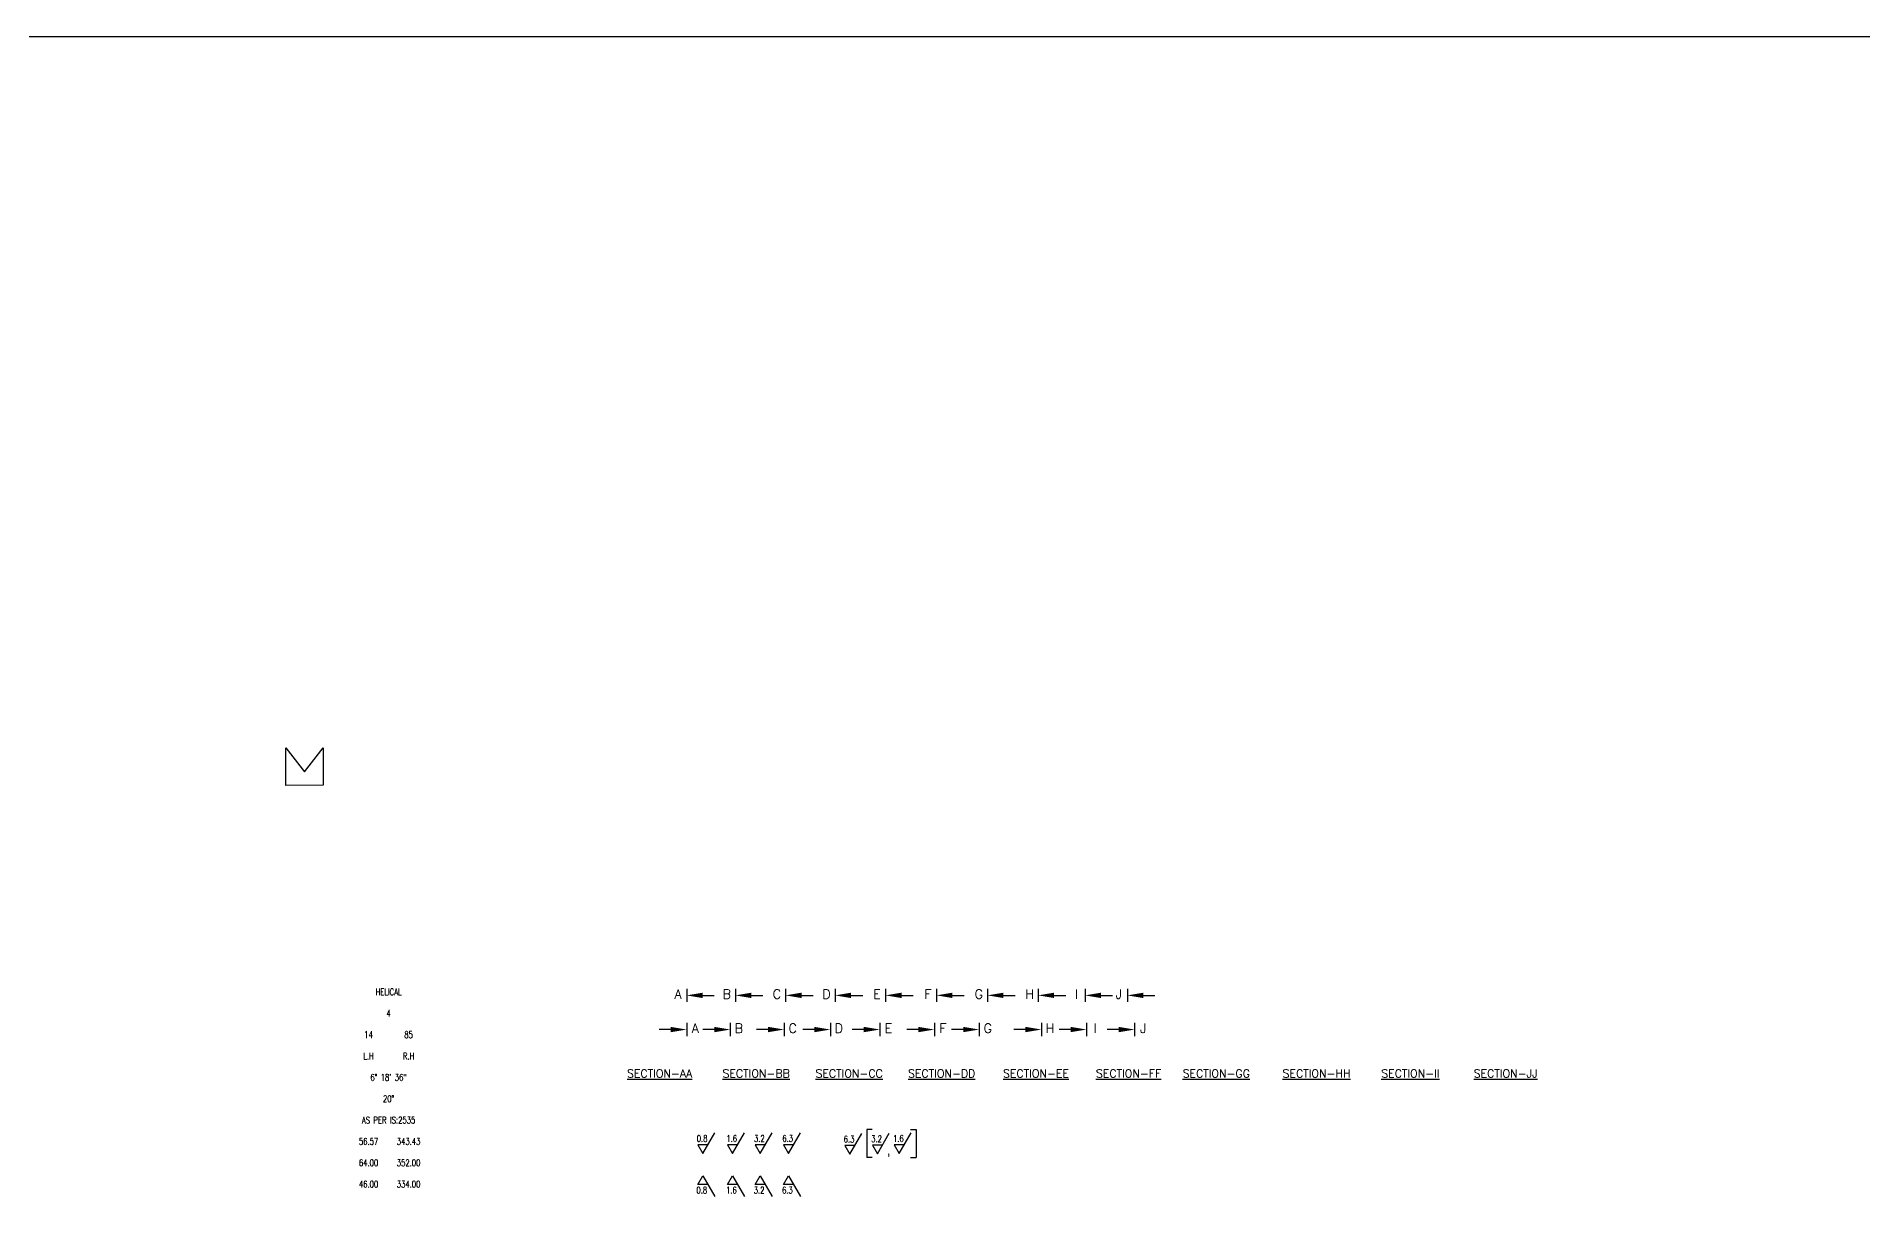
# Model space of a CAD drawing. Extents: x -2528 to 6089, y -2362 to 1067.
# Drawn here: x -293 to 391, y -1689 to -1255 of the extents above; entities that cross this region are included whole.
import ezdxf
from ezdxf.enums import TextEntityAlignment as Align

# ---------------------------------------------------------------- set-up
doc = ezdxf.new("R2010")
doc.units = 0
doc.header["$LTSCALE"] = 16
doc.header["$MEASUREMENT"] = 0
doc.layers.get('0').update_dxf_attribs({"linetype": 'CONTINUOUS'})
doc.layers.add('DIM', color=2, linetype='CONTINUOUS')
doc.layers.add('TEXT', color=4, linetype='CONTINUOUS')
doc.styles.add('ROMANS', font='ROMANS.shx', dxfattribs={"width": 0.75, "height": 2.5})
doc.styles.add('ROMANT', font='ROMANT.shx', dxfattribs={"width": 0.75, "height": 2.75})

# ---------------------------------------------------------------- blocks, each defined once
blk = doc.blocks.new('SAR_L_A')
at = {"layer": 'DIM', "color": 7}
blk.add_line((6, 0), (10.34, 0), dxfattribs=at)
blk.add_solid([(6, -1), (6, 1), (0, 0)], dxfattribs=at)
at = {"layer": 'TEXT', "color": 7}
blk.add_line((0, 2.47), (0, -2.47), dxfattribs=at)
at = {"layer": 'TEXT', "color": 7, "style": 'ROMANT'}
blk.add_text('A', height=3.5, dxfattribs=at).set_placement((-3.22, -1.26), align=Align.CENTER)
blk = doc.blocks.new('SAR_L_B')
at = {"layer": 'DIM', "color": 7}
blk.add_line((6, 0), (10.34, 0), dxfattribs=at)
blk.add_solid([(6, -1), (6, 1), (0, 0)], dxfattribs=at)
at = {"layer": 'TEXT', "color": 7}
blk.add_line((0, 2.47), (0, -2.47), dxfattribs=at)
at = {"layer": 'TEXT', "color": 7, "style": 'ROMANT'}
blk.add_text('B', height=3.5, dxfattribs=at).set_placement((-3.22, -1.26), align=Align.CENTER)
blk = doc.blocks.new('SAR_L_C')
at = {"layer": 'DIM', "color": 7}
blk.add_line((6, 0), (10.34, 0), dxfattribs=at)
blk.add_solid([(6, -1), (6, 1), (0, 0)], dxfattribs=at)
at = {"layer": 'TEXT', "color": 7}
blk.add_line((0, 2.47), (0, -2.47), dxfattribs=at)
at = {"layer": 'TEXT', "color": 7, "style": 'ROMANT'}
blk.add_text('C', height=3.5, dxfattribs=at).set_placement((-3.22, -1.26), align=Align.CENTER)
blk = doc.blocks.new('SAR_L_D')
at = {"layer": 'DIM', "color": 7}
blk.add_line((6, 0), (10.34, 0), dxfattribs=at)
blk.add_solid([(6, -1), (6, 1), (0, 0)], dxfattribs=at)
at = {"layer": 'TEXT', "color": 7}
blk.add_line((0, 2.47), (0, -2.47), dxfattribs=at)
at = {"layer": 'TEXT', "color": 7, "style": 'ROMANT'}
blk.add_text('D', height=3.5, dxfattribs=at).set_placement((-3.22, -1.26), align=Align.CENTER)
blk = doc.blocks.new('SAR_L_E')
at = {"layer": 'DIM', "color": 7}
blk.add_line((6, 0), (10.34, 0), dxfattribs=at)
blk.add_solid([(6, -1), (6, 1), (0, 0)], dxfattribs=at)
at = {"layer": 'TEXT', "color": 7}
blk.add_line((0, 2.47), (0, -2.47), dxfattribs=at)
at = {"layer": 'TEXT', "color": 7, "style": 'ROMANT'}
blk.add_text('E', height=3.5, dxfattribs=at).set_placement((-3.22, -1.26), align=Align.CENTER)
blk = doc.blocks.new('SAR_L_F')
at = {"layer": 'DIM', "color": 7}
blk.add_line((6, 0), (10.34, 0), dxfattribs=at)
blk.add_solid([(6, -1), (6, 1), (0, 0)], dxfattribs=at)
at = {"layer": 'TEXT', "color": 7}
blk.add_line((0, 2.47), (0, -2.47), dxfattribs=at)
at = {"layer": 'TEXT', "color": 7, "style": 'ROMANT'}
blk.add_text('F', height=3.5, dxfattribs=at).set_placement((-3.22, -1.26), align=Align.CENTER)
blk = doc.blocks.new('SAR_L_G')
at = {"layer": 'DIM', "color": 7}
blk.add_line((6, 0), (10.34, 0), dxfattribs=at)
blk.add_solid([(6, -1), (6, 1), (0, 0)], dxfattribs=at)
at = {"layer": 'TEXT', "color": 7}
blk.add_line((0, 2.47), (0, -2.47), dxfattribs=at)
at = {"layer": 'TEXT', "color": 7, "style": 'ROMANT'}
blk.add_text('G', height=3.5, dxfattribs=at).set_placement((-3.22, -1.26), align=Align.CENTER)
blk = doc.blocks.new('SAR_L_H')
at = {"layer": 'DIM', "color": 7}
blk.add_line((6, 0), (10.34, 0), dxfattribs=at)
blk.add_solid([(6, -1), (6, 1), (0, 0)], dxfattribs=at)
at = {"layer": 'TEXT', "color": 7}
blk.add_line((0, 2.47), (0, -2.47), dxfattribs=at)
at = {"layer": 'TEXT', "color": 7, "style": 'ROMANT'}
blk.add_text('H', height=3.5, dxfattribs=at).set_placement((-3.22, -1.26), align=Align.CENTER)
blk = doc.blocks.new('SAR_L_I')
at = {"layer": 'DIM', "color": 7}
blk.add_line((6, 0), (10.34, 0), dxfattribs=at)
blk.add_solid([(6, -1), (6, 1), (0, 0)], dxfattribs=at)
at = {"layer": 'TEXT', "color": 7}
blk.add_line((0, 2.47), (0, -2.47), dxfattribs=at)
at = {"layer": 'TEXT', "color": 7, "style": 'ROMANT'}
blk.add_text('I', height=3.5, dxfattribs=at).set_placement((-3.22, -1.26), align=Align.CENTER)
blk = doc.blocks.new('SAR_L_J')
at = {"layer": 'DIM', "color": 7}
blk.add_line((6, 0), (10.34, 0), dxfattribs=at)
blk.add_solid([(6, -1), (6, 1), (0, 0)], dxfattribs=at)
at = {"layer": 'TEXT', "color": 7}
blk.add_line((0, 2.47), (0, -2.47), dxfattribs=at)
at = {"layer": 'TEXT', "color": 7, "style": 'ROMANT'}
blk.add_text('J', height=3.5, dxfattribs=at).set_placement((-3.22, -1.26), align=Align.CENTER)
blk = doc.blocks.new('SAR_R_A')
at = {"layer": 'DIM', "color": 7}
blk.add_line((-6, 0), (-10.34, 0), dxfattribs=at)
blk.add_solid([(-6, -1), (-6, 1), (0, 0)], dxfattribs=at)
at = {"layer": 'TEXT', "color": 7}
blk.add_line((0, 2.47), (0, -2.47), dxfattribs=at)
at = {"layer": 'TEXT', "color": 7, "style": 'ROMANT'}
blk.add_text('A', height=3.5, dxfattribs=at).set_placement((3.22, -1.26), align=Align.CENTER)
blk = doc.blocks.new('SAR_R_B')
at = {"layer": 'DIM', "color": 7}
blk.add_line((-6, 0), (-10.34, 0), dxfattribs=at)
blk.add_solid([(-6, -1), (-6, 1), (0, 0)], dxfattribs=at)
at = {"layer": 'TEXT', "color": 7}
blk.add_line((0, 2.47), (0, -2.47), dxfattribs=at)
at = {"layer": 'TEXT', "color": 7, "style": 'ROMANT'}
blk.add_text('B', height=3.5, dxfattribs=at).set_placement((3.22, -1.26), align=Align.CENTER)
blk = doc.blocks.new('SAR_R_C')
at = {"layer": 'DIM', "color": 7}
blk.add_line((-6, 0), (-10.34, 0), dxfattribs=at)
blk.add_solid([(-6, -1), (-6, 1), (0, 0)], dxfattribs=at)
at = {"layer": 'TEXT', "color": 7}
blk.add_line((0, 2.47), (0, -2.47), dxfattribs=at)
at = {"layer": 'TEXT', "color": 7, "style": 'ROMANT'}
blk.add_text('C', height=3.5, dxfattribs=at).set_placement((3.22, -1.26), align=Align.CENTER)
blk = doc.blocks.new('SAR_R_D')
at = {"layer": 'DIM', "color": 7}
blk.add_line((-6, 0), (-10.34, 0), dxfattribs=at)
blk.add_solid([(-6, -1), (-6, 1), (0, 0)], dxfattribs=at)
at = {"layer": 'TEXT', "color": 7}
blk.add_line((0, 2.47), (0, -2.47), dxfattribs=at)
at = {"layer": 'TEXT', "color": 7, "style": 'ROMANT'}
blk.add_text('D', height=3.5, dxfattribs=at).set_placement((3.22, -1.26), align=Align.CENTER)
blk = doc.blocks.new('SAR_R_E')
at = {"layer": 'DIM', "color": 7}
blk.add_line((-6, 0), (-10.34, 0), dxfattribs=at)
blk.add_solid([(-6, -1), (-6, 1), (0, 0)], dxfattribs=at)
at = {"layer": 'TEXT', "color": 7}
blk.add_line((0, 2.47), (0, -2.47), dxfattribs=at)
at = {"layer": 'TEXT', "color": 7, "style": 'ROMANT'}
blk.add_text('E', height=3.5, dxfattribs=at).set_placement((3.22, -1.26), align=Align.CENTER)
blk = doc.blocks.new('SAR_R_F')
at = {"layer": 'DIM', "color": 7}
blk.add_line((-6, 0), (-10.34, 0), dxfattribs=at)
blk.add_solid([(-6, -1), (-6, 1), (0, 0)], dxfattribs=at)
at = {"layer": 'TEXT', "color": 7}
blk.add_line((0, 2.47), (0, -2.47), dxfattribs=at)
at = {"layer": 'TEXT', "color": 7, "style": 'ROMANT'}
blk.add_text('F', height=3.5, dxfattribs=at).set_placement((3.22, -1.26), align=Align.CENTER)
blk = doc.blocks.new('SAR_R_G')
at = {"layer": 'DIM', "color": 7}
blk.add_line((-6, 0), (-10.34, 0), dxfattribs=at)
blk.add_solid([(-6, -1), (-6, 1), (0, 0)], dxfattribs=at)
at = {"layer": 'TEXT', "color": 7}
blk.add_line((0, 2.47), (0, -2.47), dxfattribs=at)
at = {"layer": 'TEXT', "color": 7, "style": 'ROMANT'}
blk.add_text('G', height=3.5, dxfattribs=at).set_placement((3.22, -1.26), align=Align.CENTER)
blk = doc.blocks.new('SAR_R_H')
at = {"layer": 'DIM', "color": 7}
blk.add_line((-6, 0), (-10.34, 0), dxfattribs=at)
blk.add_solid([(-6, -1), (-6, 1), (0, 0)], dxfattribs=at)
at = {"layer": 'TEXT', "color": 7}
blk.add_line((0, 2.47), (0, -2.47), dxfattribs=at)
at = {"layer": 'TEXT', "color": 7, "style": 'ROMANT'}
blk.add_text('H', height=3.5, dxfattribs=at).set_placement((3.22, -1.26), align=Align.CENTER)
blk = doc.blocks.new('SAR_R_I')
at = {"layer": 'DIM', "color": 7}
blk.add_line((-6, 0), (-10.34, 0), dxfattribs=at)
blk.add_solid([(-6, -1), (-6, 1), (0, 0)], dxfattribs=at)
at = {"layer": 'TEXT', "color": 7}
blk.add_line((0, 2.47), (0, -2.47), dxfattribs=at)
at = {"layer": 'TEXT', "color": 7, "style": 'ROMANT'}
blk.add_text('I', height=3.5, dxfattribs=at).set_placement((3.22, -1.26), align=Align.CENTER)
blk = doc.blocks.new('SAR_R_J')
at = {"layer": 'DIM', "color": 7}
blk.add_line((-6, 0), (-10.34, 0), dxfattribs=at)
blk.add_solid([(-6, -1), (-6, 1), (0, 0)], dxfattribs=at)
at = {"layer": 'TEXT', "color": 7}
blk.add_line((0, 2.47), (0, -2.47), dxfattribs=at)
at = {"layer": 'TEXT', "color": 7, "style": 'ROMANT'}
blk.add_text('J', height=3.5, dxfattribs=at).set_placement((3.22, -1.26), align=Align.CENTER)
blk = doc.blocks.new('8delA')
at = {"color": 2}
for p, q in [((0, 0), (4.45, 7.71)), ((-1.87, 3.25), (0, 0)), ((1.87, 3.25), (-1.87, 3.25))]:
    blk.add_line(p, q, dxfattribs=at)
at = {"color": 3, "style": 'ROMANS', "width": 0.75}
blk.add_text('0.8', height=2.5, dxfattribs=at).set_placement((-2.34, 4.35))
blk = doc.blocks.new('16delA')
at = {"color": 2}
for p, q in [((0, 0), (4.45, 7.71)), ((-1.87, 3.25), (0, 0)), ((1.87, 3.25), (-1.87, 3.25))]:
    blk.add_line(p, q, dxfattribs=at)
at = {"color": 3, "style": 'ROMANS', "width": 0.75}
blk.add_text('1.6', height=2.5, dxfattribs=at).set_placement((-2.34, 4.35))
blk = doc.blocks.new('32delA')
at = {"color": 2}
for p, q in [((0, 0), (4.45, 7.71)), ((-1.87, 3.25), (0, 0)), ((1.87, 3.25), (-1.87, 3.25))]:
    blk.add_line(p, q, dxfattribs=at)
at = {"color": 3, "style": 'ROMANS', "width": 0.75}
blk.add_text('3.2', height=2.5, dxfattribs=at).set_placement((-2.34, 4.35))
blk = doc.blocks.new('63delA')
at = {"color": 2}
for p, q in [((0, 0), (4.45, 7.71)), ((-1.87, 3.25), (0, 0)), ((1.87, 3.25), (-1.87, 3.25))]:
    blk.add_line(p, q, dxfattribs=at)
at = {"color": 3, "style": 'ROMANS', "width": 0.75}
blk.add_text('6.3', height=2.5, dxfattribs=at).set_placement((-2.34, 4.35))
blk = doc.blocks.new('8delB')
at = {"color": 2}
for p, q in [((-1.87, -3.25), (0, 0)), ((0, 0), (4.45, -7.71)), ((1.87, -3.25), (-1.87, -3.25))]:
    blk.add_line(p, q, dxfattribs=at)
at = {"color": 3, "style": 'ROMANS', "width": 0.75}
blk.add_text('0.8', height=2.5, dxfattribs=at).set_placement((-2.45, -6.59))
blk = doc.blocks.new('16delB')
at = {"color": 2}
for p, q in [((-1.87, -3.25), (0, 0)), ((0, 0), (4.45, -7.71)), ((1.87, -3.25), (-1.87, -3.25))]:
    blk.add_line(p, q, dxfattribs=at)
at = {"color": 3, "style": 'ROMANS', "width": 0.75}
blk.add_text('1.6', height=2.5, dxfattribs=at).set_placement((-2.45, -6.59))
blk = doc.blocks.new('32delB')
at = {"color": 2}
for p, q in [((-1.87, -3.25), (0, 0)), ((0, 0), (4.45, -7.71)), ((1.87, -3.25), (-1.87, -3.25))]:
    blk.add_line(p, q, dxfattribs=at)
at = {"color": 3, "style": 'ROMANS', "width": 0.75}
blk.add_text('3.2', height=2.5, dxfattribs=at).set_placement((-2.45, -6.59))
blk = doc.blocks.new('63delB')
at = {"color": 2}
for p, q in [((-1.87, -3.25), (0, 0)), ((0, 0), (4.45, -7.71)), ((1.87, -3.25), (-1.87, -3.25))]:
    blk.add_line(p, q, dxfattribs=at)
at = {"color": 3, "style": 'ROMANS', "width": 0.75}
blk.add_text('6.3', height=2.5, dxfattribs=at).set_placement((-2.45, -6.59))
blk = doc.blocks.new('commondel')
at = {"color": 2}
for p, q in [((8.33, 9.25), (6.31, 9.25)), ((6.31, 9.25), (6.31, -1.25)), ((22.78, 9.25), (24.8, 9.25)), ((24.8, 9.25), (24.8, -1.25)), ((8.33, -1.25), (6.31, -1.25)), ((22.78, -1.25), (24.8, -1.25))]:
    blk.add_line(p, q, dxfattribs=at)
at = {"color": 0}
for name, p in [('63delA', (0, 0)), ('32delA', (10.34, 0.12)), ('16delA', (18.53, 0.24))]:
    blk.add_blockref(name, p, dxfattribs=at)
at = {"color": 3, "style": 'ROMANS', "width": 0.75}
blk.add_text(',', height=2.5, dxfattribs=at).set_placement((14.16, -0.18))
blk = doc.blocks.new('SEC_A')
at = {"layer": 'DIM', "color": 7, "style": 'ROMANT'}
blk.add_text('%%USECTION-AA', height=3, dxfattribs=at).set_placement((0, 0), align=Align.MIDDLE)
blk = doc.blocks.new('SEC_B')
at = {"layer": 'DIM', "color": 7, "style": 'ROMANT'}
blk.add_text('%%USECTION-BB', height=3, dxfattribs=at).set_placement((0, 0), align=Align.MIDDLE)
blk = doc.blocks.new('SEC_C')
at = {"layer": 'DIM', "color": 7, "style": 'ROMANT'}
blk.add_text('%%USECTION-CC', height=3, dxfattribs=at).set_placement((0, 0), align=Align.MIDDLE)
blk = doc.blocks.new('SEC_D')
at = {"layer": 'DIM', "color": 7, "style": 'ROMANT'}
blk.add_text('%%USECTION-DD', height=3, dxfattribs=at).set_placement((0, 0), align=Align.MIDDLE)
blk = doc.blocks.new('SEC_E')
at = {"layer": 'DIM', "color": 7, "style": 'ROMANT'}
blk.add_text('%%USECTION-EE', height=3, dxfattribs=at).set_placement((0, 0), align=Align.MIDDLE)
blk = doc.blocks.new('SEC_F')
at = {"layer": 'DIM', "color": 7, "style": 'ROMANT'}
blk.add_text('%%USECTION-FF', height=3, dxfattribs=at).set_placement((0, 0), align=Align.MIDDLE)
blk = doc.blocks.new('SEC_G')
at = {"layer": 'DIM', "color": 7, "style": 'ROMANT'}
blk.add_text('%%USECTION-GG', height=3, dxfattribs=at).set_placement((0, 0), align=Align.MIDDLE)
blk = doc.blocks.new('SEC_H')
at = {"layer": 'DIM', "color": 7, "style": 'ROMANT'}
blk.add_text('%%USECTION-HH', height=3, dxfattribs=at).set_placement((0, 0), align=Align.MIDDLE)
blk = doc.blocks.new('SEC_I')
at = {"layer": 'DIM', "color": 7, "style": 'ROMANT'}
blk.add_text('%%USECTION-II', height=3, dxfattribs=at).set_placement((0, 0), align=Align.MIDDLE)
blk = doc.blocks.new('SEC_J')
at = {"layer": 'DIM', "color": 7, "style": 'ROMANT'}
blk.add_text('%%USECTION-JJ', height=3, dxfattribs=at).set_placement((0, 0), align=Align.MIDDLE)
blk = doc.blocks.new('testblock', base_point=(10, 10))
at = {"color": 3}
for p, q in [((0, 0), (0, 14.11)), ((0, 14.11), (7, 5.14)), ((7, 5.14), (14.01, 14.11)), ((14.01, 14.11), (14.01, 0.22)), ((14.01, 0.22), (0, 0))]:
    blk.add_line(p, q, dxfattribs=at)

msp = doc.modelspace()

# ---------------------------------------------------------------- linework, layer by layer
at = {"color": 0}
msp.add_line((-1540.0155704, -1254.5049218), (4497.5593251, -1254.5049218), dxfattribs=at)

# ---------------------------------------------------------------- block references
for name, p in [('testblock', (-189.5861385, -1525.1472415)), ('SAR_L_A', (-49.3674623, -1613.7360252)), ('SAR_L_B', (-31.1263777, -1613.7360252)), ('SAR_L_C', (-12.3291788, -1613.7360252)), ('SAR_L_D', (6.2636888, -1613.7360252)), ('SAR_L_E', (25.1630382, -1613.7360252)), ('SAR_L_F', (44.2667039, -1613.7360252)), ('SAR_L_G', (63.3703695, -1613.7360252)), ('SAR_L_H', (82.3718847, -1613.7360252)), ('SAR_L_I', (99.9431862, -1613.7360252)), ('SAR_L_J', (115.802872, -1613.7360252)), ('SAR_R_A', (-49.3674623, -1626.5325535)), ('SAR_R_B', (-33.0081275, -1626.5325535)), ('SAR_R_C', (-12.8419226, -1626.5325535)), ('SAR_R_D', (4.4778197, -1626.5325535)), ('SAR_R_E', (22.9978176, -1626.5325535)), ('SAR_R_F', (43.4726993, -1626.5325535)), ('SAR_R_G', (60.2750445, -1626.5325535)), ('SAR_R_H', (83.6308105, -1626.5325535)), ('SAR_R_I', (100.5371263, -1626.5325535)), ('SAR_R_J', (118.542668, -1626.5325535)), ('SEC_A', (-59.5062725, -1642.9949281)), ('SEC_B', (-23.3291097, -1642.9949281)), ('SEC_C', (11.5265058, -1642.9949281)), ('SEC_D', (46.2169242, -1642.9949281)), ('SEC_E', (81.5681162, -1642.9949281)), ('SEC_F', (116.2585493, -1642.9949281)), ('SEC_G', (149.1318438, -1642.9949281)), ('SEC_H', (186.7336259, -1642.9949281)), ('SEC_I', (221.9196355, -1642.9949281)), ('SEC_J', (257.601207, -1642.9949281)), ('8delA', (-43.2592996, -1672.9467986)), ('16delA', (-32.159981, -1672.9467986)), ('32delA', (-21.7897712, -1672.9467986)), ('63delA', (-11.1788342, -1672.9467986)), ('commondel', (11.7927163, -1673.1845105)), ('8delB', (-43.2592996, -1681.3663071)), ('16delB', (-32.159981, -1681.3663071)), ('32delB', (-21.7897712, -1681.3663071)), ('63delB', (-11.1788342, -1681.3663071))]:
    msp.add_blockref(name, p, dxfattribs=at)

# ---------------------------------------------------------------- texts
at = {"color": 3, "style": 'ROMANS', "width": 0.75}
for s, p in [('HELICAL', (-161.1047733, -1612.4548544)), ('4', (-161.1047733, -1620.4548544)), ('14', (-168.6047733, -1628.4548544)), ('85', (-153.6047733, -1628.4548544)), ('L.H', (-168.6047733, -1636.4548544)), ('R.H', (-153.6047733, -1636.4548544)), ('6%%d 18\' 36"', (-161.1047733, -1644.4548544)), ('20%%D', (-161.1047733, -1652.4548544)), ('AS PER IS:2535', (-161.1047733, -1660.4548544)), ('56.57', (-168.6047733, -1668.4548544)), ('343.43', (-153.6047733, -1668.4548544)), ('64.00', (-168.6047733, -1676.4548544)), ('352.00', (-153.6047733, -1676.4548544)), ('46.00', (-168.6047733, -1684.4548544)), ('334.00', (-153.6047733, -1684.4548544))]:
    msp.add_text(s, height=2.5, dxfattribs=at).set_placement(p, align=Align.MIDDLE)

doc.saveas('drawing.dxf')
